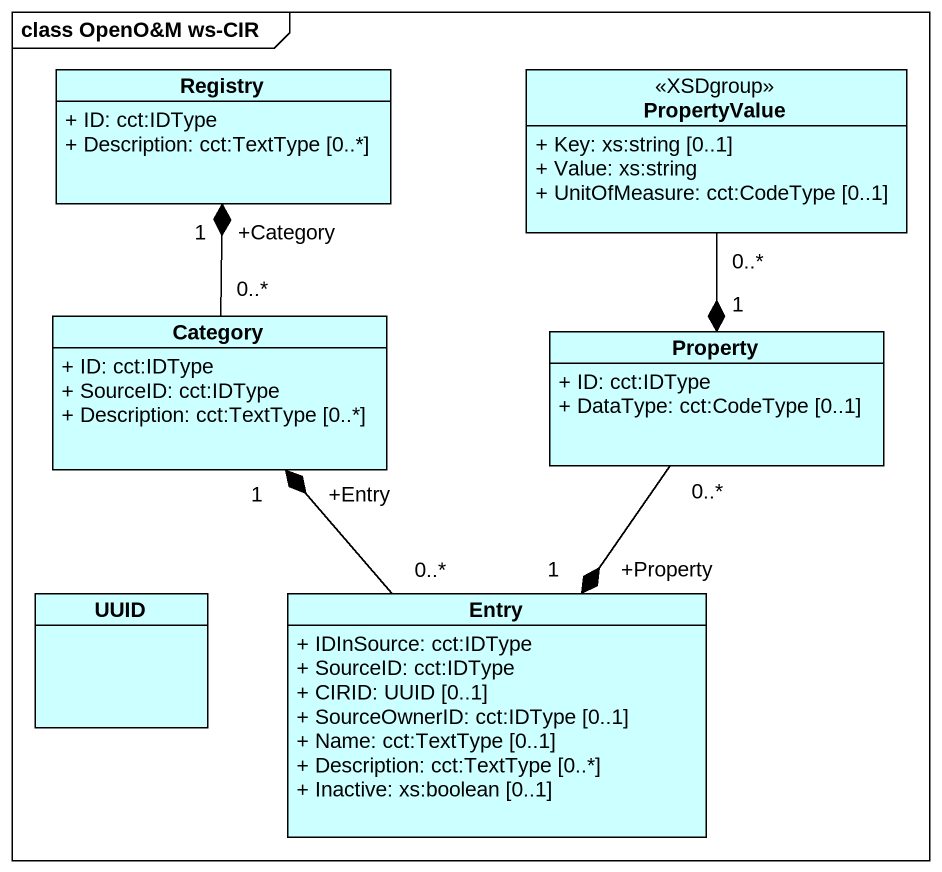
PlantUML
@startuml
mainframe class OpenO&M ws-CIR
hide circle
hide empty members
skinparam classAttributeIconSize 0
class Registry #CCFFFF {
  + ID: cct:IDType
  + Description: cct:TextType [0..*]
}
class PropertyValue <<XSDgroup>> #CCFFFF {
  + Key: xs:string [0..1]
  + Value: xs:string
  + UnitOfMeasure: cct:CodeType [0..1]
}
class Category #CCFFFF {
  + ID: cct:IDType
  + SourceID: cct:IDType
  + Description: cct:TextType [0..*]
}
class Property #CCFFFF {
  + ID: cct:IDType
  + DataType: cct:CodeType [0..1]
}
class UUID #CCFFFF
class Entry #CCFFFF {
  + IDInSource: cct:IDType
  + SourceID: cct:IDType
  + CIRID: UUID [0..1]
  + SourceOwnerID: cct:IDType [0..1]
  + Name: cct:TextType [0..1]
  + Description: cct:TextType [0..*]
  + Inactive: xs:boolean [0..1]
}
PropertyValue "0..*" --* "1" Property
Category "0..*" -up-* "+Category\n1" Registry
Property "0..*" --* "+Property\n1" Entry
Entry "0..*" -up-* "+Entry\n1" Category
@enduml
